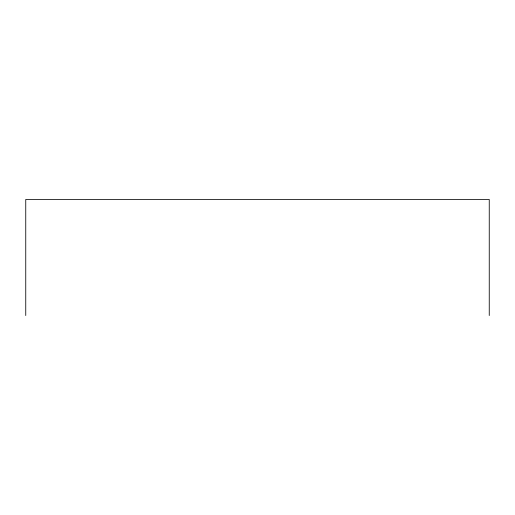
<?xml version="1.0" encoding="UTF-8"?>
<svg xmlns="http://www.w3.org/2000/svg" width="515" height="515" viewBox="0 0 515 515"><rect width="100%" height="100%" fill="white"/><g stroke="black" fill="none" stroke-linecap="round" stroke-linejoin="round"><path stroke-width="0.77" d="M489.25 315.534L489.25 199.466L25.75 199.466L25.75 315.534"/></g></svg>
